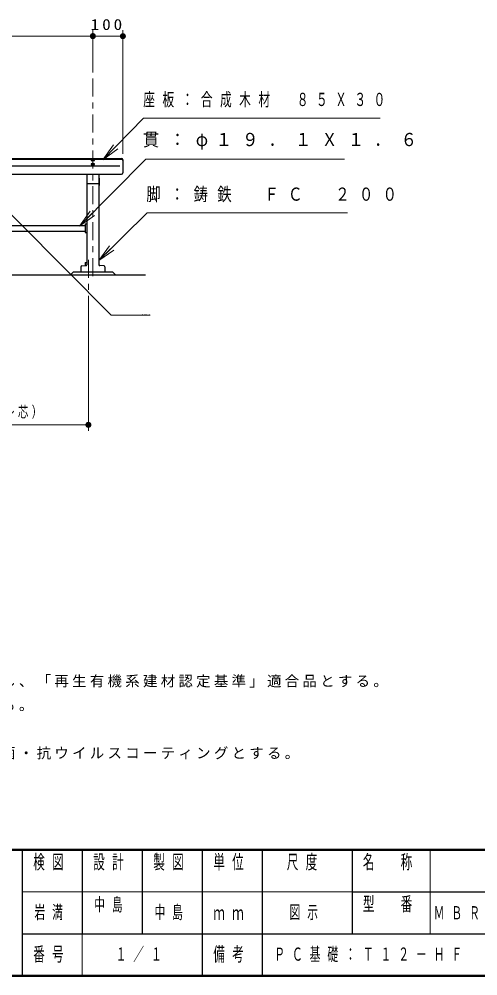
# Model space of a CAD drawing. Units: millimetres on the paper, scale 1:20. Extents: x -365 to 9, y -38 to 257.
# Drawn here: x -238 to -161.6, y 0 to 159.5 of the extents above; entities that cross this region are included whole.
import ezdxf

# ---------------------------------------------------------------- set-up
doc = ezdxf.new("R2010")
doc.units = ezdxf.units.MM
doc.linetypes.add('USER2', pattern=[6, 3, -1, 1, -1])
doc.layers.add('LY_1', color=7, linetype='Continuous', lineweight=25)
doc.layers.add('LY_2', color=7, linetype='Continuous', lineweight=13)
doc.styles.add('ＭＳ ゴシック', font='')
doc.styles.get('ＭＳ ゴシック').set_extended_font_data('MS Gothic')

# ---------------------------------------------------------------- blocks, each defined once
blk = doc.blocks.new('filled_dot')
at = {"color": 0, "linetype": 'Continuous', "lineweight": -2, "const_width": 1.25}
blk.add_lwpolyline([(-0.625, 0, 1), (0.625, 0, 1)], format="xyb", close=True, dxfattribs=at)

msp = doc.modelspace()

# ---------------------------------------------------------------- linework, layer by layer
at = {"layer": 'LY_1', "lineweight": 13}
for p, q in [((-265.717, 156.663), (-225.717, 156.663)), ((-225.717, 150.608), (-225.717, 157.663)), ((-225.717, 156.638), (-220.717, 156.638)), ((-220.717, 137), (-220.717, 157.638)), ((-224.029, 136.052), (-222.289, 138.546)), ((-224.029, 136.052), (-221.931, 138.196)), ((-221.574, 137.847), (-224.029, 136.052)), ((-227.94, 124.993), (-226.178, 127.472)), ((-227.94, 124.993), (-225.824, 127.119)), ((-225.47, 126.767), (-227.94, 124.993)), ((-224.717, 119.243), (-222.933, 121.705)), ((-224.717, 119.243), (-222.582, 121.35)), ((-222.231, 120.994), (-224.717, 119.243)), ((-226.467, 113.353), (-226.467, 90.853)), ((-226.467, 91.853), (-264.967, 91.853))]:
    msp.add_line(p, q, dxfattribs=at)
at = {"layer": 'LY_1', "linetype": 'USER2', "lineweight": 13}
for p, q in [((-225.717, 149.608), (-225.717, 115.853)), ((-226.467, 119.353), (-226.467, 114.353))]:
    msp.add_line(p, q, dxfattribs=at)
at = {"layer": 'LY_1', "color": 4}
for p, q in [((-310.467, 136.25), (-220.967, 136.25)), ((-310.467, 136.149), (-220.967, 136.149)), ((-220.717, 136), (-220.717, 133.865)), ((-310.467, 133.615), (-220.967, 133.615)), ((-226.717, 133.615), (-226.717, 118.537)), ((-224.717, 133.615), (-224.717, 118.537)), ((-224.667, 132.978), (-224.717, 133.003)), ((-224.667, 132.978), (-224.667, 131.728)), ((-224.792, 132.028), (-226.642, 132.028)), ((-224.667, 131.728), (-224.717, 131.703)), ((-264.717, 125.081), (-227.017, 125.081)), ((-227.017, 125.233), (-227.017, 123.973)), ((-226.717, 125.31), (-226.973, 125.283)), ((-264.717, 124.126), (-227.017, 124.126)), ((-226.973, 123.923), (-226.717, 123.897)), ((-227.717, 118.209), (-227.717, 117.353)), ((-227.573, 118.359), (-226.861, 118.387)), ((-223.861, 118.359), (-224.573, 118.387)), ((-223.717, 118.209), (-223.717, 117.353)), ((-301.967, 116.853), (-216.967, 116.853)), ((-228.967, 117.353), (-229.467, 116.853)), ((-228.967, 117.353), (-222.467, 117.353)), ((-222.467, 117.353), (-221.967, 116.853))]:
    msp.add_line(p, q, dxfattribs=at)
at = {"layer": 'LY_1'}
for p, q in [((-310.217, 135.009), (-221.217, 135.009)), ((-227.016, 118.928), (-226.717, 118.928)), ((-227.016, 118.928), (-227.016, 118.381))]:
    msp.add_line(p, q, dxfattribs=at)
at = {"layer": 'LY_1', "lineweight": 13}
for points in [[(-224.029, 136.052), (-217.267, 142.965), (-177.87, 142.965)], [(-227.94, 124.993), (-216.87, 136.116), (-183.77, 136.116)], [(-245.8, 133.391), (-222.666, 110.153), (-216.146, 110.153)], [(-224.717, 119.243), (-216.671, 127.181), (-183.274, 127.181)]]:
    msp.add_lwpolyline(points, dxfattribs=at)
at = {"layer": 'LY_1', "color": 4}
for points in [[(-225.417, 135.977), (-225.419, 135.985), (-225.422, 135.993), (-225.428, 136), (-225.435, 136.008), (-225.445, 136.015), (-225.458, 136.022), (-225.472, 136.028), (-225.488, 136.034), (-225.505, 136.04), (-225.525, 136.045), (-225.545, 136.05), (-225.567, 136.054), (-225.591, 136.058), (-225.615, 136.061), (-225.64, 136.063), (-225.665, 136.065), (-225.691, 136.066), (-225.717, 136.066), (-225.744, 136.066), (-225.769, 136.065), (-225.795, 136.063), (-225.82, 136.061), (-225.844, 136.058), (-225.867, 136.054), (-225.889, 136.05), (-225.91, 136.045), (-225.929, 136.04), (-225.947, 136.034), (-225.963, 136.028), (-225.977, 136.022), (-225.989, 136.015), (-225.999, 136.008), (-226.007, 136), (-226.013, 135.993), (-226.016, 135.985), (-226.017, 135.977), (-226.016, 135.969), (-226.013, 135.961), (-226.007, 135.954), (-225.999, 135.946), (-225.989, 135.939), (-225.977, 135.932), (-225.963, 135.926), (-225.947, 135.92), (-225.929, 135.914), (-225.91, 135.909), (-225.889, 135.904), (-225.867, 135.9), (-225.844, 135.896), (-225.82, 135.893), (-225.795, 135.891), (-225.769, 135.889), (-225.744, 135.888), (-225.717, 135.888), (-225.691, 135.888), (-225.665, 135.889), (-225.64, 135.891), (-225.615, 135.893), (-225.591, 135.896), (-225.567, 135.9), (-225.545, 135.904), (-225.525, 135.909), (-225.505, 135.914), (-225.488, 135.92), (-225.472, 135.926), (-225.458, 135.932), (-225.445, 135.939), (-225.435, 135.946), (-225.428, 135.954), (-225.422, 135.961), (-225.419, 135.969)], [(-225.417, 135.307), (-225.419, 135.315), (-225.422, 135.322), (-225.428, 135.33), (-225.435, 135.338), (-225.445, 135.345), (-225.458, 135.352), (-225.472, 135.358), (-225.488, 135.364), (-225.505, 135.37), (-225.525, 135.375), (-225.545, 135.38), (-225.567, 135.384), (-225.591, 135.388), (-225.615, 135.391), (-225.64, 135.393), (-225.665, 135.395), (-225.691, 135.396), (-225.717, 135.396), (-225.744, 135.396), (-225.769, 135.395), (-225.795, 135.393), (-225.82, 135.391), (-225.844, 135.388), (-225.867, 135.384), (-225.889, 135.38), (-225.91, 135.375), (-225.929, 135.37), (-225.947, 135.364), (-225.963, 135.358), (-225.977, 135.352), (-225.989, 135.345), (-225.999, 135.338), (-226.007, 135.33), (-226.013, 135.322), (-226.016, 135.315), (-226.017, 135.307), (-226.016, 135.299), (-226.013, 135.291), (-226.007, 135.284), (-225.999, 135.276), (-225.989, 135.269), (-225.977, 135.262), (-225.963, 135.256), (-225.947, 135.25), (-225.929, 135.244), (-225.91, 135.239), (-225.889, 135.234), (-225.867, 135.23), (-225.844, 135.226), (-225.82, 135.223), (-225.795, 135.221), (-225.769, 135.219), (-225.744, 135.218), (-225.717, 135.218), (-225.691, 135.218), (-225.665, 135.219), (-225.64, 135.221), (-225.615, 135.223), (-225.591, 135.226), (-225.567, 135.23), (-225.545, 135.234), (-225.525, 135.239), (-225.505, 135.244), (-225.488, 135.25), (-225.472, 135.256), (-225.458, 135.262), (-225.445, 135.269), (-225.435, 135.276), (-225.428, 135.284), (-225.422, 135.291), (-225.419, 135.299)]]:
    msp.add_lwpolyline(points, close=True, dxfattribs=at)
for centre, radius, start, end in [((-220.967, 136), 0.25, 0, 89.99998), ((-220.967, 135.899), 0.25, 0, 89.99998), ((-220.967, 133.865), 0.25, 270.00002, 0), ((-226.642, 132.103), 0.075, 179.99996, 269.99995), ((-224.792, 132.103), 0.075, 269.99996, 0), ((-226.967, 125.233), 0.05, 96.00842, 179.99996), ((-226.967, 123.973), 0.05, 179.99996, 263.99151), ((-227.567, 118.209), 0.15, 92.29005, 179.99996), ((-226.867, 118.537), 0.15, 272.28999, 0), ((-224.567, 118.537), 0.15, 179.99996, 267.70997), ((-223.867, 118.209), 0.15, 0, 87.70991)]:
    msp.add_arc(centre, radius, start, end, dxfattribs=at)
at = {"layer": 'LY_2', "lineweight": 50}
for p, q in [((-365, 21), (0, 21)), ((-365, 0), (0, 0))]:
    msp.add_line(p, q, dxfattribs=at)
at = {"layer": 'LY_2', "color": 211, "lineweight": 25}
for p, q in [((-237.5, 21), (-237.5, 0)), ((-227.5, 21), (-227.5, 7)), ((-217.5, 21), (-217.5, 7)), ((-207.5, 21), (-207.5, 0)), ((-197.5, 21), (-197.5, 7)), ((-182.5, 21), (-182.5, 7)), ((-182.5, 14), (-70, 14)), ((-237.5, 7), (0, 7))]:
    msp.add_line(p, q, dxfattribs=at)
at = {"layer": 'LY_2'}
for p, q in [((-169.5, 21), (-169.5, 7)), ((-237.5, 14), (-182.5, 14)), ((-227.5, 7), (-227.5, 0))]:
    msp.add_line(p, q, dxfattribs=at)
at = {"layer": 'LY_2', "lineweight": 25}
msp.add_line((-197.5, 7), (-197.5, 0), dxfattribs=at)

# ---------------------------------------------------------------- block references
at = {"layer": 'LY_1', "lineweight": 13, "xscale": 0.4, "yscale": 0.4, "rotation": 180}
for p in [(-225.717, 156.663), (-220.717, 156.638), (-226.467, 91.853)]:
    msp.add_blockref('filled_dot', p, dxfattribs=at)
at = {"layer": 'LY_1', "lineweight": 13, "xscale": 0.4, "yscale": 0.4}
msp.add_blockref('filled_dot', (-225.717, 156.638), dxfattribs=at)

# ---------------------------------------------------------------- texts
at = {"layer": 'LY_1', "style": 'ＭＳ ゴシック'}
for s, insert, char_height, attachment_point in [('\\T1.33;\\W1.15;100', (-223.217, 157.638), 1.833, 8), ('\\T1.64;\\W0.65;座板：合成木材\u3000８５Ｘ３０', (-217.32, 145.965), 2.199, 4), ('\\T1.63;\\W0.9;貫：φ１９．１Ｘ１．６', (-217.368, 139.116), 2.199, 4), ('\\T1.64;\\W0.8;脚：鋳鉄\u3000ＦＣ\u3000２００', (-216.803, 130.181), 2.199, 4), ('\\T1.5;\\W1.3;PL-4.5X38w', (-217.672, 110.286), 0.11, 4), ('\\T1.32;\\W0.7;770（アンカー芯～芯）', (-245.717, 92.853), 1.833, 8), ('\\T1.23;合成木材は、木粉入り再生プラスチック（ポリプロピレン系、色：サンディーブラウン）とし、「再生有機系建材認定基準」適合品とする。', (-362.052, 48.036), 1.76, 7), ('\\T1.23;鋼材は、電気亜鉛メッキ処理の上、ポリエステル樹脂粉体塗装（ダークグレー）仕上げとする。', (-362.052, 44.036), 1.76, 7), ('\\T1.23;アルミ合金鋳物は、ＡＣ３Ａとし、ウレタン樹脂塗料塗装（ダークグレー）仕上げの上、抗菌・抗ウイルスコーティングとする。', (-362.052, 36.036), 1.76, 7), ('\\T1.64;\\W0.6;中島', (-225.5, 13), 2.199, 1), ('\\T1.64;\\W0.6;岩満', (-232.5, 10.5), 2.199, 5), ('\\T1.64;\\W0.6;中島', (-212.5, 10.5), 2.199, 5), ('\\T1.64;\\W0.6;図示', (-190, 10.5), 2.199, 5), ('\\T1.64;\\W0.6;ＭＢＲ－１８ＨＦ＋２ＫＦＶ', (-149.75, 10.5), 2.199, 5), ('\\T1.64;\\W0.6;１／１', (-217.5, 3.5), 2.199, 5), ('\\T1.64;\\W0.6;ＰＣ基礎：Ｔ１２－ＨＦ\u3000肘掛け付', (-195.5, 3.5), 2.199, 4)]:
    msp.add_mtext(s, dxfattribs=dict(at, insert=insert, char_height=char_height, attachment_point=attachment_point))
at = {"layer": 'LY_2', "color": 4, "char_height": 2.346, "style": 'ＭＳ ゴシック'}
for s, insert, attachment_point in [('\\T1.64;\\W0.6;検図', (-232.5, 20.167), 2), ('\\T1.64;\\W0.6;設計', (-222.5, 20.167), 2), ('\\T1.64;\\W0.6;製図', (-212.5, 20.167), 2), ('\\T1.64;\\W0.6;単位', (-202.5, 20.167), 2), ('\\T1.64;\\W0.6;尺度', (-190.25, 20.167), 2), ('\\T1.64;\\W0.6;名\u3000称', (-176, 20.167), 2), ('\\T1.64;\\W0.6;型\u3000番', (-176, 13.167), 2), ('\\T1.64;\\W0.6;ｍｍ', (-202.5, 10.5), 5), ('\\T1.64;\\W0.6;番号', (-232.5, 3.5), 5), ('\\T1.64;\\W0.6;備考', (-202.5, 3.5), 5)]:
    msp.add_mtext(s, dxfattribs=dict(at, insert=insert, attachment_point=attachment_point))

doc.saveas('drawing.dxf')
